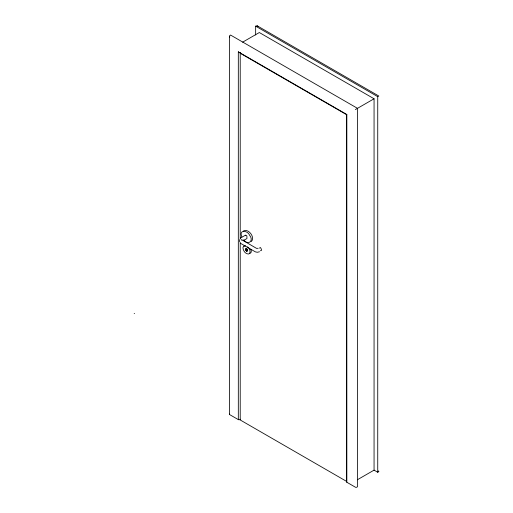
<?xml version="1.0" encoding="UTF-8"?>
<svg xmlns="http://www.w3.org/2000/svg" width="513" height="513" viewBox="0 0 513 513"><rect width="100%" height="100%" fill="white"/><g stroke="black" fill="none" stroke-linecap="round" stroke-linejoin="round"><path stroke-width="0.77" d="M229.503 414.28L229.503 36.09L230.51 35.019L357.49 108.333L357.49 486.766L356.779 487.177A1.007 0.584 0 0 1 355.355 487.177L346.833 482.258A1.212 0.699 0 0 1 346.692 481.438M245.368 235.371L245.971 235.204L246.875 235.974L246.952 238.532L243.098 240.789M244.137 246.24L244.502 245.567M243.386 230.997C248.427 227.996 255.609 237.66 251.235 241.597M246.522 248.491C244.868 247.959 246.221 251.864 246.657 251.056M255.647 26.163L257.18 25.797L378.818 96.021L377.735 96.649L255.647 26.163L255.647 34.974M242.604 42.188L259.328 32.531L374.06 98.772L374.06 470.132L357.337 479.783M240.559 52.422L239.462 52.807L238.321 51.839L238.321 419.608A1.212 0.699 0 0 0 239.988 419.583L240.559 419.256M346.525 114.668L346.833 114.489L238.321 51.839M355.355 109.57L374.06 98.772M240.405 238.103L245.477 235.172M134.182 313.674L134.521 313.475M374.06 470.132L377.735 472.255L378.504 471.813A1.084 0.622 0 0 0 378.504 470.928M246.15 250.466L246.15 248.568L246.657 248.555M258.174 248.311L256.5 248.356L241.604 239.616L241.623 240.193M259.527 251.774L257.314 252.274L255.365 251.864L240.514 243.309M249.485 253.46C251.62 253.377 251.569 250.633 250.819 249.215M245.599 245.778C240.668 245.259 243.637 252.531 246.541 253.544C251.46 256.07 250.645 248.337 247.484 246.868M246.496 248.407C245.374 248.343 245.874 250.639 246.657 251.133M246.791 251.12L247.247 251.12L247.157 249.151M246.702 251.274C247.856 251.441 247.42 248.709 246.381 248.472M260.38 250.742C263.002 251.774 260.168 245.323 259.578 248.164M238.321 419.608L229.798 414.69A1.007 0.584 0 0 1 229.58 414.055M257.18 25.797L257.943 26.605M246.496 251.024L246.125 250.581M243.681 239.802C247.805 245.765 254.224 241.097 249.703 235.377C247.561 230.087 238.442 229.426 241.854 236.903M229.798 37.083L229.503 36.09M377.735 96.649L377.735 472.255M346.833 114.489L346.833 482.258M240.219 239.026L240.219 53.262L346.499 114.623L346.499 481.341L240.219 419.98L240.219 242.226M239.398 239.635L239.398 241.745"/></g></svg>
